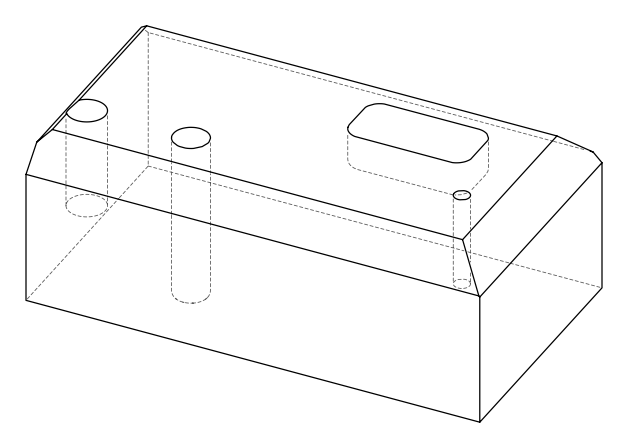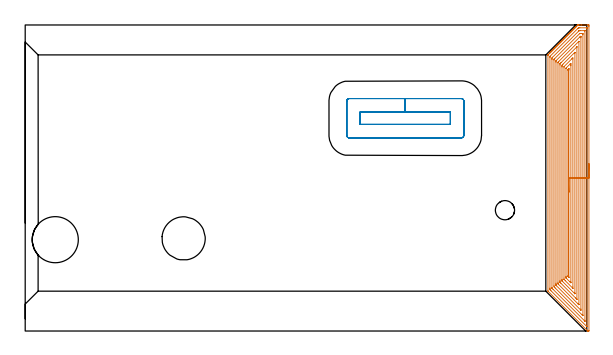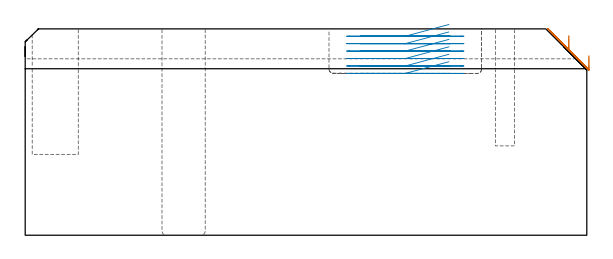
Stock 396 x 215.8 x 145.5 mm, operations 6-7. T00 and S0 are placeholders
(PLAN: 9 operations, 4 tool changes, 91.6 min)
(1 INDEXABLE_INSERT_DRILL_BLIND_HOLE_FROM_SOLID | STEP1POCKET | NXT0302_013 | 0.36 min | 30530 mm3)
(2 DRILL_TO_ENLARGE_BLIND_HOLE | STEP1POCKET | UGT0301_382 | 0.36 min | 42836 mm3)
(3 AREA_MILL | FG_CHAMFER_SURFACE | UGT0205_001 | 24.35 min | 87327 mm3)
(4 AREA_MILL_1 | FG_CHAMFER_SURFACE_1 | UGT0205_001 | 30.89 min | 155592 mm3)
(5 AREA_MILL_2 | FG_CHAMFER_SURFACE_2 | UGT0205_001 | 5.72 min | 7050 mm3)
(6 AREA_MILL_3 | FG_CHAMFER_SURFACE_3 | UGT0205_001 | 17.39 min | 79123 mm3)
(7 MILL_RECTANGULAR_POCKET | POCKET_RECTANGULAR_STRAIGHT | NXT0201_007 | Follow Part, ap 6.25, ae 75% | 5.26 min | 171887 mm3)
(8 MILL_THROUGH_HOLE_FROM_SOLID_MATERIAL | STEP1HOLE | NXT0201_007 | Circular | 6.57 min | 105904 mm3)
(9 MILL_BLIND_HOLE_FROM_SOLID_MATERIAL | STEP1POCKET_1 | NXT0201_011 | Spiral | 0.73 min | 11778 mm3)
(TOOL NXT0302_013 | Index. Insert Drill 21mm [880-D2100L25-05] | D21 PA176 FL105 Z2)
(TOOL UGT0301_382 | Twist Drill Flat Bottom 32.5 mm | D32.5 PA180 FL175 Z2)
(TOOL UGT0205_001 | Chamfer Mill 20 x 3 x 45 deg. | D20 FL50 Z2)
(TOOL NXT0201_007 | ENDMILL 25mm [R216.25-25050GCK54P 1620] | D25 R3 FL54 Z5)
(TOOL NXT0201_011 | ENDMILL 12mm [2P460-1200-NA 1630] | D12 FL38 Z6)
(OP 6 AREA_MILL_3)
G17 G21 G94 G90
T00 M6
G54
G17 G0 G90 X397.5 Y117.9 S1061 M3
G43 Z155.5 H0
Z126.6
G94 G1 Y117.862 Z125.728 F250.
Y117.748 Z124.864
Y117.559 Z124.012
Y117.297 Z123.18
Y116.963 Z122.374
Y116.56 Z121.6
Y116.092 Z120.864
Y115.56 Z120.172
Y114.971 Z119.529
Y114.328 Z118.94
Y113.636 Z118.408
Y112.9 Z117.94
Y112.126 Z117.537
Y111.32 Z117.203
Y110.488 Z116.941
Y109.636 Z116.752
Y108.772 Z116.638
Y107.9 Z116.6
Y0.179
X397.498 Y0.132 Z116.602
X397.491 Y0. Z116.605
X396.889 Z117.209
X396.709 Y0.002 Z117.389
X396.67 Y0.03 Z117.43
X396.655 Y0.045 Z117.445
X396.443 Y0.256 Z117.654
X395.996 Y0.703 Z118.102
X368.732 Y27.969 Z145.368
X368.605 Y28.105 Z145.49
X368.6 Y28.339 Z145.5
X368.603 Y194.617 Z145.497
X368.601 Y194.653 Z145.496
X368.616 Y194.703 Z145.479
X368.618 Y194.71 Z145.477
X368.629 Y194.722 Z145.467
X368.736 Y194.827 Z145.363
X369.415 Y195.507 Z144.684
X369.509 Y195.601 Z144.588
X369.602 Y195.693 Z144.498
X369.713 Y195.805 Z144.386
X369.806 Y195.899 Z144.29
X369.899 Y195.99 Z144.201
X370.011 Y196.103 Z144.088
X370.104 Y196.197 Z143.993
X370.196 Y196.288 Z143.903
X370.309 Y196.401 Z143.79
X370.401 Y196.495 Z143.695
X370.494 Y196.586 Z143.606
X370.607 Y196.699 Z143.493
X370.699 Y196.792 Z143.397
X370.791 Y196.883 Z143.308
X370.905 Y196.997 Z143.195
X370.997 Y197.09 Z143.1
X371.088 Y197.181 Z143.011
X371.203 Y197.295 Z142.897
X371.294 Y197.388 Z142.802
X371.386 Y197.478 Z142.714
X371.5 Y197.593 Z142.599
X371.592 Y197.686 Z142.504
X371.683 Y197.776 Z142.416
X371.798 Y197.891 Z142.301
X371.889 Y197.983 Z142.207
X371.981 Y198.073 Z142.119
X372.096 Y198.189 Z142.003
X372.187 Y198.281 Z141.909
X372.278 Y198.371 Z141.822
X372.394 Y198.487 Z141.706
X372.485 Y198.579 Z141.612
X372.575 Y198.668 Z141.524
X372.692 Y198.785 Z141.408
X372.782 Y198.877 Z141.314
X372.873 Y198.966 Z141.227
X372.99 Y199.083 Z141.11
X373.08 Y199.174 Z141.016
X373.17 Y199.263 Z140.929
X373.288 Y199.381 Z140.812
X373.378 Y199.472 Z140.719
X373.467 Y199.561 Z140.632
X373.585 Y199.679 Z140.514
X373.675 Y199.77 Z140.421
X373.765 Y199.858 Z140.335
X373.883 Y199.977 Z140.216
X373.973 Y200.068 Z140.124
X374.062 Y200.156 Z140.037
X374.181 Y200.275 Z139.918
X374.27 Y200.365 Z139.826
X374.36 Y200.453 Z139.74
X374.479 Y200.573 Z139.621
X374.568 Y200.663 Z139.528
X374.657 Y200.751 Z139.442
X374.777 Y200.87 Z139.323
X374.866 Y200.961 Z139.231
X374.954 Y201.048 Z139.145
X375.075 Y201.168 Z139.025
X375.163 Y201.259 Z138.933
X375.252 Y201.346 Z138.848
X375.372 Y201.466 Z138.727
X375.461 Y201.556 Z138.635
X375.549 Y201.643 Z138.55
X375.67 Y201.764 Z138.429
X375.758 Y201.854 Z138.338
X375.847 Y201.941 Z138.253
X375.968 Y202.062 Z138.131
X376.056 Y202.152 Z138.04
X376.144 Y202.238 Z137.956
X376.266 Y202.36 Z137.833
X376.354 Y202.45 Z137.743
X376.441 Y202.536 Z137.658
X376.564 Y202.658 Z137.536
X376.651 Y202.747 Z137.445
X376.739 Y202.833 Z137.361
X376.862 Y202.956 Z137.238
X376.949 Y203.045 Z137.147
X377.036 Y203.131 Z137.063
X377.16 Y203.254 Z136.94
X377.247 Y203.343 Z136.85
X377.333 Y203.428 Z136.766
X377.457 Y203.552 Z136.642
X377.544 Y203.641 Z136.552
X377.631 Y203.726 Z136.469
X377.755 Y203.85 Z136.344
X377.842 Y203.938 Z136.255
X377.928 Y204.023 Z136.171
X378.053 Y204.148 Z136.046
X378.139 Y204.236 Z135.957
X378.226 Y204.321 Z135.874
X378.351 Y204.446 Z135.748
X378.437 Y204.534 Z135.659
X378.523 Y204.618 Z135.576
X378.649 Y204.744 Z135.451
X378.735 Y204.832 Z135.362
X378.82 Y204.916 Z135.279
X378.947 Y205.042 Z135.153
X379.032 Y205.129 Z135.064
X379.118 Y205.213 Z134.982
X379.244 Y205.34 Z134.855
X379.33 Y205.427 Z134.766
X379.415 Y205.511 Z134.684
X379.542 Y205.638 Z134.557
X379.627 Y205.725 Z134.469
X379.712 Y205.808 Z134.387
X379.84 Y205.936 Z134.259
X379.925 Y206.023 Z134.171
X380.01 Y206.106 Z134.089
X380.138 Y206.234 Z133.961
X380.223 Y206.32 Z133.874
X380.307 Y206.403 Z133.792
X380.436 Y206.532 Z133.663
X380.52 Y206.618 Z133.576
X380.605 Y206.701 Z133.495
X380.734 Y206.83 Z133.366
X380.818 Y206.916 Z133.278
X380.902 Y206.999 Z133.197
X381.032 Y207.128 Z133.068
X381.116 Y207.214 Z132.981
X381.199 Y207.296 Z132.9
X381.329 Y207.426 Z132.77
X381.413 Y207.511 Z132.683
X381.497 Y207.594 Z132.603
X381.627 Y207.724 Z132.472
X381.711 Y207.809 Z132.385
X381.794 Y207.891 Z132.305
X381.925 Y208.022 Z132.174
X382.008 Y208.107 Z132.088
X382.092 Y208.189 Z132.008
X382.223 Y208.32 Z131.876
X382.306 Y208.405 Z131.79
X382.389 Y208.486 Z131.71
X382.521 Y208.618 Z131.578
X382.604 Y208.702 Z131.493
X382.686 Y208.784 Z131.413
X382.819 Y208.916 Z131.281
X382.901 Y209. Z131.195
X382.984 Y209.081 Z131.116
X383.116 Y209.214 Z130.983
X383.199 Y209.298 Z130.897
X383.281 Y209.379 Z130.818
X383.414 Y209.512 Z130.685
X383.496 Y209.596 Z130.6
X383.578 Y209.676 Z130.521
X383.712 Y209.81 Z130.387
X383.794 Y209.893 Z130.302
X383.876 Y209.974 Z130.223
X384.01 Y210.108 Z130.089
X384.092 Y210.191 Z130.005
X384.173 Y210.271 Z129.926
X384.308 Y210.406 Z129.791
X384.389 Y210.489 Z129.707
X384.471 Y210.569 Z129.629
X384.606 Y210.704 Z129.494
X384.687 Y210.787 Z129.409
X384.768 Y210.866 Z129.331
X384.904 Y211.002 Z129.196
X384.985 Y211.084 Z129.112
X385.065 Y211.164 Z129.034
X385.201 Y211.3 Z128.898
X385.282 Y211.382 Z128.814
X385.363 Y211.461 Z128.737
X385.499 Y211.598 Z128.6
X385.58 Y211.68 Z128.516
X385.66 Y211.759 Z128.439
X385.797 Y211.896 Z128.302
X385.877 Y211.977 Z128.219
X385.957 Y212.056 Z128.142
X386.095 Y212.194 Z128.004
X386.175 Y212.275 Z127.921
X386.255 Y212.354 Z127.844
X386.393 Y212.492 Z127.706
X386.473 Y212.573 Z127.624
X386.552 Y212.651 Z127.547
X386.691 Y212.79 Z127.409
X386.77 Y212.871 Z127.326
X386.85 Y212.949 Z127.25
X386.989 Y213.088 Z127.111
X387.068 Y213.168 Z127.028
X387.147 Y213.246 Z126.952
X387.286 Y213.386 Z126.813
X387.365 Y213.466 Z126.731
X387.444 Y213.544 Z126.655
X387.584 Y213.684 Z126.515
X387.663 Y213.764 Z126.433
X387.742 Y213.841 Z126.357
X387.882 Y213.982 Z126.217
X387.961 Y214.062 Z126.136
X388.039 Y214.139 Z126.06
X388.18 Y214.28 Z125.919
X388.258 Y214.359 Z125.838
X388.337 Y214.436 Z125.763
X388.478 Y214.578 Z125.621
X388.556 Y214.657 Z125.54
X388.634 Y214.734 Z125.465
X388.776 Y214.876 Z125.324
X388.853 Y214.955 Z125.243
X389.085 Y215.185 Z125.015
X389.514 Y215.615 Z124.585
X389.673 Y215.77 Z124.425
X389.706 Y215.795 Z124.391
X389.746 Y215.798 Z124.352
X389.791 Y215.8 Z124.307
X389.837 Z124.261
X390.639 Z123.455
X391.89 Z122.206
X392.425 Z121.669
X396.622 Z117.475
X396.889 Y215.798 Z117.208
X397.492 Y215.793 Z116.606
X397.493 Y215.778 Z116.604
X397.498 Y215.174 Z116.602
X397.5 Y214.562 Z116.6
Y107.9
X396.086 Z118.014
X396.085 Y3.308 Z118.015
X396.084 Y3.22 Z118.016
X396.081 Y3.13 Z118.019
X396.079 Y3.087 Z118.021
X396.051 Y3.109 Z118.049
X395.996 Y3.158 Z118.104
X395.842 Y3.308 Z118.258
X370.812 Y28.339 Z143.288
X370.104 Y29.058 Z143.996
X370.021 Y29.148 Z144.079
X370.018 Y29.233 Z144.082
X370.016 Y29.321 Z144.084
X370.014 Y30.127 Z144.086
Y30.216
X370.017 Y192.912 Z144.083
X370.018 Y193.316 Z144.082
X370.021 Y193.517 Z144.079
X370.024 Y193.616 Z144.076
X370.033 Y193.662 Z144.067
X370.079 Y193.719 Z144.021
X370.091 Y193.732 Z144.009
X389.741 Y213.391 Z124.359
X390.043 Y213.685 Z124.057
X390.128 Y213.766 Z123.972
X390.167 Y213.79 Z123.933
X390.23 Y213.796 Z123.87
X390.639 Y213.799 Z123.461
X391.118 Y213.8 Z122.982
X395.996 Y213.799 Z118.104
X396.055 Y213.798 Z118.045
X396.072 Y213.795 Z118.028
X396.076 Y213.792 Z118.024
X396.079 Y213.773 Z118.021
X396.083 Y213.655 Z118.017
X396.085 Y213.475 Z118.015
X396.086 Y213.386 Z118.014
Y107.9
X394.672 Z119.428
X394.671 Y7.163 Z119.429
X394.67 Y7.04 Z119.43
X394.667 Y6.959 Z119.433
X394.666 Y6.949 Z119.434
X394.654 Y6.957 Z119.446
X394.602 Y7.005 Z119.498
X394.211 Y7.39 Z119.889
X372.367 Y29.233 Z141.733
X371.889 Y29.713 Z142.211
X371.483 Y30.127 Z142.617
X371.435 Y30.189 Z142.665
X371.433 Y30.243 Z142.667
X371.431 Y30.357 Z142.669
X371.429 Y30.588 Z142.671
X371.431 Y191.496 Z142.669
X371.432 Y191.931 Z142.668
X371.435 Y192.386 Z142.665
X371.438 Y192.603 Z142.662
X371.639 Y192.825 Z142.461
X371.762 Y192.953 Z142.338
X371.889 Y193.082 Z142.211
X390.398 Y211.598 Z123.702
X390.52 Y211.717 Z123.58
X390.561 Y211.755 Z123.539
X390.593 Y211.782 Z123.507
X390.639 Y211.79 Z123.461
X391.331 Y211.799 Z122.769
X394.211 Y211.8 Z119.889
X394.412 Y211.799 Z119.688
X394.547 Y211.795 Z119.553
X394.653 Y211.79 Z119.447
X394.666 Y211.785 Z119.434
X394.668 Y211.777 Z119.432
X394.67 Y211.752 Z119.43
X394.671 Y211.598 Z119.429
X394.672 Y107.9 Z119.428
X393.257 Z120.843
Y11.354
X393.253 Y10.986 Z120.847
X393.251 Y10.82 Z120.849
X393.154 Y10.907 Z120.946
X392.696 Y11.354 Z121.404
X373.922 Y30.127 Z140.178
X373.675 Y30.375 Z140.425
X373.039 Y31.021 Z141.061
X372.85 Y31.234 Z141.25
X372.843 Y31.915 Z141.257
X372.845 Y191.037 Z141.255
X372.85 Y191.452 Z141.25
X372.852 Y191.554 Z141.248
X372.863 Y191.594 Z141.237
X372.889 Y191.624 Z141.211
X372.986 Y191.727 Z141.114
X373.188 Y191.931 Z140.912
X373.432 Y192.175 Z140.668
X390.849 Y209.6 Z123.251
X390.947 Y209.696 Z123.153
X391.009 Y209.753 Z123.091
X391.043 Y209.782 Z123.057
X391.091 Y209.79 Z123.009
X391.542 Y209.8 Z122.558
X392.425 Z121.675
X392.871 Y209.799 Z121.229
X393.089 Y209.798 Z121.011
X393.197 Y209.794 Z120.903
X393.246 Y209.79 Z120.854
X393.25 Y209.755 Z120.85
X393.257 Y208.977 Z120.843
Y208.916
Y107.9
X391.843 Z122.257
Y15.512
X391.841 Y14.93 Z122.259
X391.838 Y14.759 Z122.262
X391.836 Y14.707 Z122.264
X391.829 Y14.681 Z122.271
X391.532 Y14.966 Z122.568
X374.568 Y31.93 Z139.532
X374.35 Y32.152 Z139.75
X374.297 Y32.209 Z139.803
X374.273 Y32.237 Z139.827
X374.264 Y32.291 Z139.836
X374.261 Y32.497 Z139.839
X374.258 Y32.808 Z139.842
X374.257 Y33.12 Z139.843
Y33.702
X374.26 Y189.558 Z139.84
X374.262 Y190.143 Z139.838
X374.264 Y190.447 Z139.836
X374.267 Y190.549 Z139.833
X374.332 Y190.617 Z139.768
X374.568 Y190.861 Z139.532
X390.828 Y207.128 Z123.272
X391.186 Y207.475 Z122.914
X391.532 Y207.79 Z122.568
X391.759 Y207.795 Z122.341
X391.825 Y207.79 Z122.275
X391.836 Y207.77 Z122.264
X391.839 Y207.715 Z122.261
X391.842 Y207.128 Z122.258
X391.843 Y206.817 Z122.257
Y107.9
X390.429 Z123.671
X390.428 Y18.716 Z123.672
X390.427 Y18.618 Z123.673
X390.425 Y18.559 Z123.675
X390.424 Y18.541 Z123.676
X390.342 Y18.618 Z123.758
X389.945 Y19.006 Z124.155
X389.746 Y19.202 Z124.354
X376.139 Y32.808 Z137.961
X375.925 Y33.026 Z138.175
X375.783 Y33.173 Z138.317
X375.678 Y33.284 Z138.422
X375.676 Y33.322 Z138.424
X375.673 Y33.49 Z138.427
X375.672 Y33.702 Z138.428
X375.671 Y34.386 Z138.429
X375.674 Y189.036 Z138.426
X375.675 Y189.249 Z138.425
X375.678 Y189.419 Z138.422
X375.68 Y189.5 Z138.42
X375.726 Y189.558 Z138.374
X375.883 Y189.72 Z138.217
X376.298 Y190.143 Z137.802
X390.258 Y204.108 Z123.842
X390.37 Y204.217 Z123.73
X390.418 Y204.26 Z123.682
X390.422 Y204.261 Z123.678
X390.424 Y204.249 Z123.676
X390.427 Y204.206 Z123.673
X390.428 Y204.103 Z123.672
X390.429 Y107.9 Z123.671
X389.015 Z125.085
X389.014 Y22.545 Z125.086
X389.012 Y22.459 Z125.088
X389.008 Y22.405 Z125.092
X389.007 Y22.402 Z125.093
X388.999 Y22.406 Z125.101
X388.853 Y22.546 Z125.247
X388.422 Y22.975 Z125.678
X387.961 Y23.436 Z126.139
X377.695 Y33.702 Z136.405
X377.247 Y34.157 Z136.853
X377.14 Y34.269 Z136.96
X377.092 Y34.332 Z137.008
X377.09 Y34.435 Z137.01
X377.087 Y34.596 Z137.013
X377.086 Y34.757 Z137.014
X377.085 Y35.49 Z137.015
X377.088 Y187.62 Z137.012
X377.09 Y188.355 Z137.01
X377.092 Y188.434 Z137.008
X377.095 Y188.47 Z137.005
X377.109 Y188.493 Z136.991
X377.247 Y188.637 Z136.853
X377.551 Y188.945 Z136.549
X377.854 Y189.249 Z136.246
X388.715 Y200.115 Z125.385
X388.853 Y200.252 Z125.247
X388.995 Y200.385 Z125.105
X389.006 Y200.395 Z125.094
X389.008 Y200.386 Z125.092
X389.012 Y200.331 Z125.088
X389.014 Y200.246 Z125.086
X389.015 Y107.9 Z125.085
X387.6 Z126.5
Y26.912
X387.598 Y26.551 Z126.502
X387.595 Y26.286 Z126.505
Y26.27
X387.567 Y26.291 Z126.533
X387.477 Y26.376 Z126.623
X387.296 Y26.551 Z126.804
X379.032 Y34.815 Z135.068
X378.696 Y35.154 Z135.404
X378.529 Y35.327 Z135.571
X378.51 Y35.348 Z135.59
X378.507 Y35.369 Z135.593
X378.503 Y35.414 Z135.597
X378.501 Y35.49 Z135.599
X378.5 Y36.023 Z135.6
Y36.384
X378.503 Y186.204 Z135.597
X378.504 Y186.567 Z135.596
X378.509 Y187.091 Z135.591
X378.522 Y187.461 Z135.578
X379.22 Y188.167 Z134.88
X387.501 Y196.449 Z126.599
X387.525 Y196.471 Z126.575
X387.561 Y196.499 Z126.539
X387.594 Y196.52 Z126.506
X387.596 Y196.479 Z126.504
X387.598 Y196.401 Z126.502
X387.6 Y196.155 Z126.5
Y195.867
Y107.9
X386.186 Z127.914
Y31.021
X386.181 Y30.127 Z127.919
X386.179 Y30.122 Z127.921
X386.175 Y30.124 Z127.925
X386.17 Y30.127 Z127.93
X380.818 Y35.478 Z133.282
X379.925 Y36.375 Z134.175
X379.919 Y36.384 Z134.181
X379.917 Y36.393 Z134.183
X379.914 Y37.278 Z134.186
X379.916 Y185.673 Z134.184
X379.925 Y186.41 Z134.175
X380. Y186.492 Z134.1
X380.072 Y186.567 Z134.028
X385.432 Y191.931 Z128.668
X385.806 Y192.3 Z128.294
X386.175 Y192.662 Z127.925
X386.186 Y191.92 Z127.914
Y107.9
X384.772 Z129.328
Y34.596
X384.77 Y34.215 Z129.33
X384.768 Y34.086 Z129.332
X384.766 Y34.001 Z129.334
X384.633 Y34.125 Z129.467
X384.389 Y34.36 Z129.711
X384.15 Y34.596 Z129.95
X381.711 Y37.035 Z132.389
X381.47 Y37.278 Z132.63
X381.389 Y37.366 Z132.711
X381.335 Y37.427 Z132.765
X381.333 Y37.47 Z132.767
X381.33 Y37.659 Z132.77
X381.329 Y38.172 Z132.771
X381.328 Y38.555 Z132.772
X381.331 Y185.159 Z132.769
X381.334 Y185.288 Z132.766
X381.337 Y185.351 Z132.763
X381.341 Y185.377 Z132.759
X381.668 Y185.716 Z132.432
X384.307 Y188.355 Z129.793
X384.349 Y188.395 Z129.751
X384.389 Y188.429 Z129.711
X384.765 Y188.722 Z129.335
X384.769 Y188.355 Z129.331
X384.771 Y187.973 Z129.329
X384.772 Y187.461 Z129.328
Y187.078
Y107.9
X383.358 Z130.742
X383.357 Y38.172 Z130.743
X383.355 Y37.928 Z130.745
X383.353 Y37.868 Z130.747
X383.351 Y37.856 Z130.749
X383.334 Y37.87 Z130.766
X383.279 Y37.921 Z130.821
X383.023 Y38.172 Z131.077
X382.92 Y38.277 Z131.18
X382.802 Y38.401 Z131.298
X382.756 Y38.451 Z131.344
X382.749 Y38.473 Z131.351
X382.747 Y38.514 Z131.353
X382.743 Y38.855 Z131.357
X382.742 Y38.927 Z131.358
X382.745 Y183.886 Z131.355
X382.746 Y183.986 Z131.354
X382.752 Y184.311 Z131.348
X382.759 Y184.345 Z131.341
X382.785 Y184.376 Z131.315
X382.83 Y184.425 Z131.27
X382.893 Y184.49 Z131.208
X383.181 Y184.779 Z130.919
X383.325 Y184.921 Z130.775
X383.342 Y184.934 Z130.758
X383.348 Y184.937 Z130.752
X383.352 Y184.925 Z130.748
X383.355 Y184.779 Z130.745
X383.357 Y184.431 Z130.743
X383.358 Y184.024 Z130.742
Y107.9
Y107.028 Z130.78
Y106.164 Z130.894
Y105.312 Z131.083
Y104.48 Z131.345
Y103.674 Z131.679
Y102.9 Z132.082
Y102.164 Z132.551
Y101.472 Z133.082
Y100.829 Z133.671
Y100.24 Z134.314
Y99.708 Z135.006
Y99.24 Z135.742
Y98.837 Z136.516
Y98.503 Z137.322
Y98.241 Z138.154
Y98.052 Z139.006
Y97.938 Z139.871
Y97.9 Z140.742
G0 Z155.5
M5
M2
(OP 7 MILL_RECTANGULAR_POCKET)
G17 G21 G94 G90
T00 M6
G54
G17 G0 G90 X298.778 Y154.4 S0 M3
G43 Z155.582 H1
Z148.581
G94 G1 X268. Z140.335 F250.
X236.2 F500.
Y145.7
X299.8
Y154.4
X268.
Y163.9
X228.5
G3 X226.7 Y162.1 R1.8
G1 Y138.
G3 X228.5 Y136.2 R1.8
G1 X307.5
G3 X309.3 Y138. R1.8
G1 Y162.1
G3 X307.5 Y163.9 R1.8
G1 X268.
X267.
G0 X298.778 Y154.4 Z143.335
G1 X268. Z135.088 F250.
X236.2 F500.
Y145.7
X299.8
Y154.4
X268.
Y163.9
X228.5
G3 X226.7 Y162.1 R1.8
G1 Y138.
G3 X228.5 Y136.2 R1.8
G1 X307.5
G3 X309.3 Y138. R1.8
G1 Y162.1
G3 X307.5 Y163.9 R1.8
G1 X268.
X267.
G0 X298.778 Y154.4 Z138.088
G1 X268. Z129.841 F250.
X236.2 F500.
Y145.7
X299.8
Y154.4
X268.
Y163.9
X228.5
G3 X226.7 Y162.1 R1.8
G1 Y138.
G3 X228.5 Y136.2 R1.8
G1 X307.5
G3 X309.3 Y138. R1.8
G1 Y162.1
G3 X307.5 Y163.9 R1.8
G1 X268.
X267.
G0 X298.778 Y154.4 Z132.841
G1 X268. Z124.594 F250.
X236.2 F500.
Y145.7
X299.8
Y154.4
X268.
Y163.9
X228.5
G3 X226.7 Y162.1 R1.8
G1 Y138.
G3 X228.5 Y136.2 R1.8
G1 X307.5
G3 X309.3 Y138. R1.8
G1 Y162.1
G3 X307.5 Y163.9 R1.8
G1 X268.
X267.
G0 X298.778 Y154.4 Z127.594
G1 X268. Z119.347 F250.
X236.2 F500.
Y145.7
X299.8
Y154.4
X268.
Y163.9
X228.5
G3 X226.7 Y162.1 R1.8
G1 Y138.
G3 X228.5 Y136.2 R1.8
G1 X307.5
G3 X309.3 Y138. R1.8
G1 Y162.1
G3 X307.5 Y163.9 R1.8
G1 X268.
X267.
G0 X298.778 Y154.4 Z122.347
G1 X268. Z114.1 F250.
X236.2 F500.
Y145.7
X299.8
Y154.4
X268.
Y163.9
X228.5
G3 X226.7 Y162.1 R1.8
G1 Y138.
G3 X228.5 Y136.2 R1.8
G1 X307.5
G3 X309.3 Y138. R1.8
G1 Y162.1
G3 X307.5 Y163.9 R1.8
G1 X268.
X267.
G0 Z155.582
M5
M2
